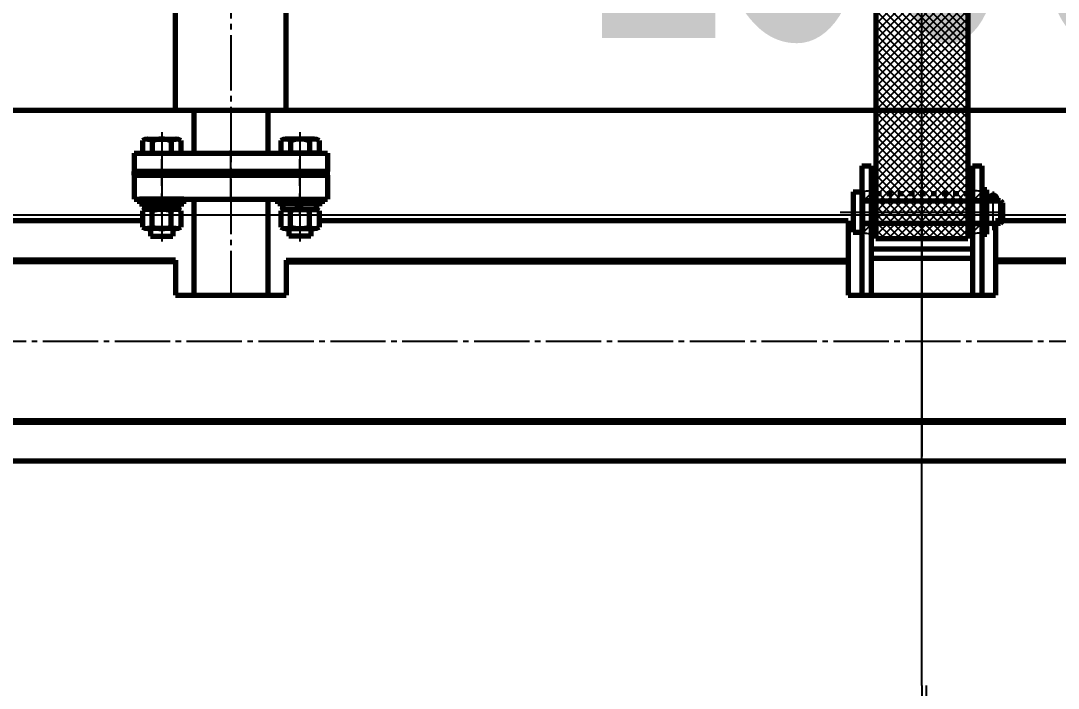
# Model space of a CAD drawing. Header units: millimetres. Extents: x -14850 to 14850, y -10500 to 10500.
# Drawn here: x 7769 to 8332, y 3728 to 4090 of the extents above; entities that cross this region are included whole.
import ezdxf

# ---------------------------------------------------------------- set-up
doc = ezdxf.new("R2010")
doc.units = ezdxf.units.MM
doc.linetypes.add('EB_DASH', pattern=[6, 3, -3])
doc.linetypes.add('EB_DASHDOT', pattern=[39, 30, -3, 3, -3])
for name, color, linetype, lineweight in [('CAXA0', 7, 'Continuous', 70), ('CAXA1', 1, 'EB_DASHDOT', 25), ('CAXA2', 6, 'EB_DASH', 25), ('CAXA3', 7, 'Continuous', 25), ('CAXA4', 3, 'Continuous', 25), ('CAXA5', 4, 'Continuous', 25)]:
    doc.layers.add(name, color=color, linetype=linetype, lineweight=lineweight)
doc.styles.add('标准', font='', dxfattribs={"width": 0.667})
doc.styles.get('标准').set_extended_font_data('NSimSun')
doc.dimstyles.new('标准', dxfattribs={"dimscale": 50, "dimtxt": 3.5, "dimasz": 3, "dimexe": 2, "dimexo": 0, "dimtad": 1, "dimdec": 1, "dimzin": 12, "dimdsep": 46, "dimtxsty": '标准', "dimcen": 0, "dimdle": 4, "dimaunit": 1, "dimazin": 2, "dimtfac": 1, "dimtdec": 3, "dimtmove": 0, "dimatfit": 3, "dimfxl": 0, "dimtolj": 1, "dimtzin": 0, "dimarcsym": 0})

# ---------------------------------------------------------------- blocks, each defined once
blk = doc.blocks.new('*D507')
at = {"layer": 'CAXA4', "linetype": 'Continuous', "lineweight": 25}
for points in [[(7510.69, 3984.87), (7660.69, 3966.12), (7660.69, 4003.62)], [(9010.69, 3984.87), (8860.69, 3966.12), (8860.69, 4003.62)]]:
    blk.add_hatch(color=0, dxfattribs=at).paths.add_polyline_path(points, flags=0)
at = {"layer": 'CAXA4', "color": 0, "linetype": 'Continuous', "lineweight": 25}
for p, q in [((7510.69, 3726.67), (7510.69, 4084.87)), ((9010.69, 3726.67), (9010.69, 4084.87)), ((7510.69, 3984.87), (9010.69, 3984.87))]:
    blk.add_line(p, q, dxfattribs=at)
at = {"layer": 'CAXA4', "color": 0, "linetype": 'Continuous', "lineweight": 25, "insert": (8074.52, 4255.87), "char_height": 175, "attachment_point": 1, "style": '标准'}
blk.add_mtext('\\fNSimSun|b0|i0|p34;1500', dxfattribs=at)
blk = doc.blocks.new('CAXBLOCK539')
at = {"layer": 'CAXA0', "color": 0, "linetype": 'Continuous', "lineweight": 25}
for p, q in [((8263.79, 4141.69), (8261.32, 4144.16)), ((8263.77, 4145.95), (8262.86, 4146.87)), ((8283.38, 4088.16), (8233.38, 4138.16)), ((8283.38, 4092.4), (8234.45, 4141.33)), ((8283.38, 4096.64), (8238.67, 4141.35)), ((8283.38, 4100.89), (8242.9, 4141.37)), ((8283.38, 4105.13), (8247.12, 4141.39)), ((8283.38, 4109.37), (8251.34, 4141.41)), ((8283.38, 4113.61), (8255.56, 4141.43)), ((8263.81, 4137.42), (8259.79, 4141.45)), ((8283.38, 4122.1), (8266.42, 4139.06)), ((8283.38, 4126.34), (8268.23, 4141.49)), ((8283.38, 4130.58), (8272.45, 4141.51)), ((8283.38, 4134.83), (8276.67, 4141.53)), ((8283.38, 4139.07), (8280.9, 4141.56)), ((8283.38, 4083.91), (8233.38, 4133.91)), ((8283.38, 4117.86), (8264.89, 4136.35)), ((8283.38, 4079.67), (8233.38, 4129.67)), ((8283.38, 4075.43), (8233.38, 4125.43)), ((8283.38, 4071.19), (8233.38, 4121.19)), ((8283.38, 4066.94), (8233.38, 4116.94)), ((8283.38, 4062.7), (8233.38, 4112.7)), ((8283.38, 4058.46), (8233.38, 4108.46)), ((8283.38, 4054.22), (8233.38, 4104.22)), ((8283.38, 4049.97), (8233.38, 4099.97)), ((8283.38, 4045.73), (8233.38, 4095.73)), ((8283.38, 4041.49), (8233.38, 4091.49)), ((8283.38, 4037.25), (8233.38, 4087.25)), ((8283.38, 4033), (8233.38, 4083)), ((8283.38, 4028.76), (8233.38, 4078.76)), ((8283.38, 4024.52), (8233.38, 4074.52)), ((8283.38, 4020.28), (8233.38, 4070.28)), ((8283.38, 4016.03), (8233.38, 4066.03)), ((8283.38, 4011.79), (8233.38, 4061.79)), ((8283.38, 4007.55), (8233.38, 4057.55)), ((8283.38, 4003.3), (8233.38, 4053.3)), ((8283.38, 3999.06), (8233.38, 4049.06)), ((8283.38, 3994.82), (8233.38, 4044.82)), ((8283.38, 3990.58), (8233.38, 4040.58)), ((8283.38, 3986.33), (8233.38, 4036.33)), ((8279.44, 3986.04), (8233.38, 4032.09)), ((8275.2, 3986.04), (8233.38, 4027.85)), ((8270.95, 3986.04), (8233.38, 4023.61)), ((8266.71, 3986.04), (8233.38, 4019.36)), ((8262.47, 3986.04), (8233.38, 4015.12)), ((8258.22, 3986.04), (8233.38, 4010.88)), ((8253.98, 3986.04), (8233.38, 4006.64)), ((8249.74, 3986.04), (8233.38, 4002.39)), ((8245.5, 3986.04), (8233.38, 3998.15)), ((8241.25, 3986.04), (8233.38, 3993.91)), ((8237.01, 3986.04), (8233.38, 3989.66))]:
    blk.add_line(p, q, dxfattribs=at)
blk = doc.blocks.new('CAXBLOCK540')
at = {"layer": 'CAXA0', "color": 0, "linetype": 'Continuous', "lineweight": 25}
for p, q in [((8233.38, 4113.78), (8263.78, 4144.18)), ((8263.67, 4148.31), (8263.76, 4148.4)), ((8233.38, 4092.57), (8282.38, 4141.56)), ((8233.38, 4096.81), (8278.12, 4141.54)), ((8233.38, 4101.05), (8273.85, 4141.52)), ((8233.38, 4118.02), (8256.8, 4141.44)), ((8233.38, 4122.26), (8252.54, 4141.42)), ((8233.38, 4126.51), (8248.27, 4141.4)), ((8233.38, 4130.75), (8244.01, 4141.38)), ((8233.38, 4134.99), (8239.75, 4141.36)), ((8233.38, 4139.23), (8235.48, 4141.34)), ((8233.38, 4109.54), (8263.8, 4139.96)), ((8233.38, 4088.32), (8283.38, 4138.32)), ((8265.47, 4137.39), (8269.59, 4141.5)), ((8233.38, 4105.29), (8263.82, 4135.73)), ((8233.38, 4084.08), (8283.38, 4134.08)), ((8233.38, 4079.84), (8283.38, 4129.84)), ((8233.38, 4075.6), (8283.38, 4125.6)), ((8233.38, 4071.35), (8283.38, 4121.35)), ((8233.38, 4067.11), (8283.38, 4117.11)), ((8233.38, 4062.87), (8283.38, 4112.87)), ((8233.38, 4058.62), (8283.38, 4108.62)), ((8233.38, 4054.38), (8283.38, 4104.38)), ((8233.38, 4050.14), (8283.38, 4100.14)), ((8233.38, 4045.9), (8283.38, 4095.9)), ((8233.38, 4041.65), (8283.38, 4091.65)), ((8233.38, 4037.41), (8283.38, 4087.41)), ((8233.38, 4033.17), (8283.38, 4083.17)), ((8233.38, 4028.93), (8283.38, 4078.93)), ((8233.38, 4024.68), (8283.38, 4074.68)), ((8233.38, 4020.44), (8283.38, 4070.44)), ((8233.38, 4016.2), (8283.38, 4066.2)), ((8233.38, 4011.96), (8283.38, 4061.96)), ((8233.38, 4007.71), (8283.38, 4057.71)), ((8233.38, 4003.47), (8283.38, 4053.47)), ((8233.38, 3999.23), (8283.38, 4049.23)), ((8233.38, 3994.98), (8283.38, 4044.98)), ((8233.38, 3990.74), (8283.38, 4040.74)), ((8233.38, 3986.5), (8283.38, 4036.5)), ((8237.16, 3986.04), (8283.38, 4032.26)), ((8241.4, 3986.04), (8283.38, 4028.01)), ((8245.65, 3986.04), (8283.38, 4023.77)), ((8249.89, 3986.04), (8283.38, 4019.53)), ((8254.13, 3986.04), (8283.38, 4015.29)), ((8258.38, 3986.04), (8283.38, 4011.04)), ((8262.62, 3986.04), (8283.38, 4006.8)), ((8266.86, 3986.04), (8283.38, 4002.56)), ((8271.1, 3986.04), (8283.38, 3998.32)), ((8275.35, 3986.04), (8283.38, 3994.07)), ((8279.59, 3986.04), (8283.38, 3989.83))]:
    blk.add_line(p, q, dxfattribs=at)
blk = doc.blocks.new('CAXBLOCK541')
at = {"layer": 'CAXA0', "color": 0, "linetype": 'Continuous', "lineweight": 25}
for p, q in [((8251.01, 3972.04), (8237.01, 3986.04)), ((8255.25, 3972.04), (8241.25, 3986.04)), ((8259.5, 3972.04), (8245.5, 3986.04)), ((8263.74, 3972.04), (8249.74, 3986.04)), ((8267.98, 3972.04), (8253.98, 3986.04)), ((8272.22, 3972.04), (8258.22, 3986.04)), ((8276.47, 3972.04), (8262.47, 3986.04)), ((8280.71, 3972.04), (8266.71, 3986.04)), ((8283.38, 3973.61), (8270.95, 3986.04)), ((8283.38, 3977.85), (8275.2, 3986.04)), ((8283.38, 3982.09), (8279.44, 3986.04)), ((8246.77, 3972.04), (8233.38, 3985.42)), ((8242.53, 3972.04), (8233.38, 3981.18)), ((8238.28, 3972.04), (8233.38, 3976.94)), ((8234.04, 3972.04), (8233.38, 3972.69))]:
    blk.add_line(p, q, dxfattribs=at)
blk = doc.blocks.new('CAXBLOCK542')
at = {"layer": 'CAXA0', "color": 0, "linetype": 'Continuous', "lineweight": 25}
for p, q in [((8233.38, 3973.77), (8245.65, 3986.04)), ((8233.38, 3978.01), (8241.4, 3986.04)), ((8233.38, 3982.26), (8237.16, 3986.04)), ((8235.89, 3972.04), (8249.89, 3986.04)), ((8240.13, 3972.04), (8254.13, 3986.04)), ((8244.38, 3972.04), (8258.38, 3986.04)), ((8248.62, 3972.04), (8262.62, 3986.04)), ((8252.86, 3972.04), (8266.86, 3986.04)), ((8257.1, 3972.04), (8271.1, 3986.04)), ((8261.35, 3972.04), (8275.35, 3986.04)), ((8265.59, 3972.04), (8279.59, 3986.04)), ((8269.83, 3972.04), (8283.38, 3985.59)), ((8274.07, 3972.04), (8283.38, 3981.35)), ((8278.32, 3972.04), (8283.38, 3977.1)), ((8282.56, 3972.04), (8283.38, 3972.86))]:
    blk.add_line(p, q, dxfattribs=at)
blk = doc.blocks.new('CAXBLOCK538', base_point=(8084.15, 4037.13))
at = {"layer": 'CAXA0'}
for p, q in [((8233.38, 4141.33), (8233.38, 3972.04)), ((8283.38, 4141.57), (8283.38, 3972.04)), ((8233.38, 3972.04), (8283.38, 3972.04))]:
    blk.add_line(p, q, dxfattribs=at)
at = {"layer": 'CAXA1'}
blk.add_line((8233.38, 3986.45), (8283.38, 3986.45), dxfattribs=at)
at = {"layer": 'CAXA2', "color": 5, "linetype": 'EB_DASH', "lineweight": 70}
blk.add_line((8233.38, 3996.45), (8283.38, 3996.45), dxfattribs=at)
at = {"layer": 'CAXA3', "linetype": 'Continuous', "lineweight": 25}
blk.add_lwpolyline([(8205.93, 4141.19), (8210.93, 4141.22), (8221.22, 4141.27), (8225.18, 4148.29), (8225.25, 4134.29), (8229.22, 4141.31), (8259.8, 4141.45), (8263.76, 4148.47), (8263.83, 4134.47), (8267.8, 4141.49), (8298.37, 4141.64), (8302.34, 4148.66), (8302.41, 4134.66), (8306.37, 4141.68), (8316.66, 4141.73), (8321.66, 4141.75)], dxfattribs=at)
at = {"layer": 'CAXA5'}
for name in ['CAXBLOCK540', 'CAXBLOCK539', 'CAXBLOCK541', 'CAXBLOCK542']:
    blk.add_blockref(name, (0, 0), dxfattribs=at)
blk = doc.blocks.new('CAXBLOCK543')
at = {"layer": 'CAXA0', "color": 0, "linetype": 'Continuous', "lineweight": 25}
for p, q in [((8285.88, 3996.57), (8287.35, 3998.04)), ((8286.26, 3992.7), (8290.88, 3997.33)), ((8290.5, 3992.7), (8290.88, 3993.08)), ((8285.88, 3979.6), (8286.48, 3980.2)), ((8285.88, 3975.36), (8290.73, 3980.2)), ((8289.89, 3975.12), (8290.88, 3976.11))]:
    blk.add_line(p, q, dxfattribs=at)
blk = doc.blocks.new('CAXBLOCK544')
at = {"layer": 'CAXA0', "color": 0, "linetype": 'Continuous', "lineweight": 25}
for p, q in [((8225.88, 3995.97), (8227.79, 3997.87)), ((8226.86, 3992.7), (8230.88, 3996.72)), ((8225.88, 3979), (8227.09, 3980.2)), ((8226.31, 3975.18), (8230.88, 3979.75)), ((8230.17, 3974.8), (8230.88, 3975.51))]:
    blk.add_line(p, q, dxfattribs=at)
blk = doc.blocks.new('CAXBLOCK545', base_point=(8221.08, 3986.25))
at = {"layer": 'CAXA0'}
for p, q in [((8221.08, 3997.45), (8226.08, 3997.45)), ((8221.08, 3997.45), (8221.08, 3975.45)), ((8226.08, 3997.45), (8226.08, 3975.45)), ((8226.08, 3992.45), (8301.08, 3992.45)), ((8301.08, 3992.45), (8301.08, 3980.45)), ((8301.08, 3992.45), (8302.08, 3991.45)), ((8302.08, 3991.45), (8302.08, 3981.45)), ((8226.08, 3980.45), (8301.08, 3980.45)), ((8301.08, 3980.45), (8302.08, 3981.45)), ((8221.08, 3975.45), (8226.08, 3975.45))]:
    blk.add_line(p, q, dxfattribs=at)
at = {"layer": 'CAXA1', "linetype": 'EB_DASHDOT', "lineweight": 25}
for p, q in [((8297.08, 3976.54), (8297.08, 3995.96)), ((8214.21, 3986.45), (8302.55, 3986.45)), ((8214.21, 3986.45), (8302.55, 3986.45))]:
    blk.add_line(p, q, dxfattribs=at)
blk = doc.blocks.new('CAXBLOCK547')
at = {"layer": 'CAXA0', "color": 0, "linetype": 'Continuous', "lineweight": 25}
for p, q in [((8293.58, 3996.12), (8291.25, 3998.45)), ((8292.26, 3993.2), (8291.08, 3994.38))]:
    blk.add_line(p, q, dxfattribs=at)
blk = doc.blocks.new('CAXBLOCK548')
at = {"layer": 'CAXA0', "color": 0, "linetype": 'Continuous', "lineweight": 25}
for p, q in [((8293.58, 3974.91), (8291.08, 3977.41)), ((8293.58, 3979.16), (8293.03, 3979.7))]:
    blk.add_line(p, q, dxfattribs=at)
blk = doc.blocks.new('CAXBLOCK546', base_point=(8291.08, 3986.45))
at = {"layer": 'CAXA0'}
for p, q in [((8293.58, 3998.45), (8291.08, 3998.45)), ((8291.08, 3998.45), (8291.08, 3974.45)), ((8293.58, 3974.45), (8293.58, 3998.45)), ((8293.58, 3993.2), (8291.08, 3993.2)), ((8291.08, 3979.7), (8293.58, 3979.7)), ((8291.08, 3974.45), (8293.58, 3974.45))]:
    blk.add_line(p, q, dxfattribs=at)
at = {"layer": 'CAXA1', "color": 1, "linetype": 'EB_DASHDOT', "lineweight": 25}
blk.add_line((8288.08, 3986.45), (8296.58, 3986.45), dxfattribs=at)
at = {"layer": 'CAXA5'}
for name in ['CAXBLOCK547', 'CAXBLOCK548']:
    blk.add_blockref(name, (0, 0), dxfattribs=at)
blk = doc.blocks.new('CAXBLOCK560')
at = {"layer": 'CAXA0', "color": 0, "linetype": 'Continuous', "lineweight": 25}
for p, q in [((7831.93, 4006.45), (7830.88, 4007.5)), ((7833.34, 4006.45), (7831.34, 4008.45)), ((7834.76, 4006.45), (7832.76, 4008.45)), ((7836.17, 4006.45), (7834.17, 4008.45)), ((7837.59, 4006.45), (7835.59, 4008.45)), ((7838.88, 4006.57), (7837, 4008.45)), ((7838.88, 4007.99), (7838.41, 4008.45)), ((7854.56, 4006.45), (7852.88, 4008.13)), ((7853.14, 4006.45), (7852.88, 4006.72)), ((7855.97, 4006.45), (7853.97, 4008.45)), ((7857.38, 4006.45), (7855.38, 4008.45)), ((7858.8, 4006.45), (7856.8, 4008.45)), ((7860.21, 4006.45), (7858.21, 4008.45)), ((7860.88, 4007.2), (7859.63, 4008.45)), ((7906.88, 4006.45), (7905.88, 4007.46)), ((7908.3, 4006.45), (7906.3, 4008.45)), ((7909.71, 4006.45), (7907.71, 4008.45)), ((7911.12, 4006.45), (7909.12, 4008.45)), ((7912.54, 4006.45), (7910.54, 4008.45)), ((7913.88, 4006.53), (7911.95, 4008.45)), ((7913.88, 4007.94), (7913.37, 4008.45)), ((7929.51, 4006.45), (7927.88, 4008.08)), ((7928.1, 4006.45), (7927.88, 4006.67)), ((7930.92, 4006.45), (7928.92, 4008.45)), ((7932.34, 4006.45), (7930.34, 4008.45)), ((7933.75, 4006.45), (7931.75, 4008.45)), ((7935.17, 4006.45), (7933.17, 4008.45)), ((7935.88, 4007.15), (7934.58, 4008.45))]:
    blk.add_line(p, q, dxfattribs=at)
blk = doc.blocks.new('CAXBLOCK561')
at = {"layer": 'CAXA0', "color": 0, "linetype": 'Continuous', "lineweight": 25}
for p, q in [((7830.88, 4006.85), (7832.49, 4008.45)), ((7830.88, 4008.26), (7831.07, 4008.45)), ((7831.9, 4006.45), (7833.9, 4008.45)), ((7833.31, 4006.45), (7835.31, 4008.45)), ((7834.73, 4006.45), (7836.73, 4008.45)), ((7836.14, 4006.45), (7838.14, 4008.45)), ((7837.56, 4006.45), (7838.88, 4007.78)), ((7852.88, 4007.63), (7853.7, 4008.45)), ((7853.11, 4006.45), (7855.11, 4008.45)), ((7854.53, 4006.45), (7856.53, 4008.45)), ((7855.94, 4006.45), (7857.94, 4008.45)), ((7857.36, 4006.45), (7859.36, 4008.45)), ((7858.77, 4006.45), (7860.77, 4008.45)), ((7860.18, 4006.45), (7860.88, 4007.15)), ((7905.88, 4008.31), (7906.03, 4008.45)), ((7905.88, 4006.89), (7907.44, 4008.45)), ((7906.85, 4006.45), (7908.85, 4008.45)), ((7908.27, 4006.45), (7910.27, 4008.45)), ((7909.68, 4006.45), (7911.68, 4008.45)), ((7911.1, 4006.45), (7913.1, 4008.45)), ((7912.51, 4006.45), (7913.88, 4007.82)), ((7927.88, 4007.68), (7928.65, 4008.45)), ((7928.07, 4006.45), (7930.07, 4008.45)), ((7929.48, 4006.45), (7931.48, 4008.45)), ((7930.9, 4006.45), (7932.9, 4008.45)), ((7932.31, 4006.45), (7934.31, 4008.45)), ((7933.72, 4006.45), (7935.72, 4008.45)), ((7935.14, 4006.45), (7935.88, 4007.19))]:
    blk.add_line(p, q, dxfattribs=at)
blk = doc.blocks.new('CAXBLOCK559', base_point=(7883.38, 4006.45))
at = {"layer": 'CAXA0'}
for p, q in [((7830.88, 4006.45), (7830.88, 4008.45)), ((7935.88, 4008.45), (7830.88, 4008.45)), ((7935.88, 4006.45), (7830.88, 4006.45)), ((7838.88, 4006.45), (7838.88, 4008.45)), ((7852.88, 4006.45), (7852.88, 4008.45)), ((7860.88, 4006.45), (7860.88, 4008.45)), ((7905.88, 4006.45), (7905.88, 4008.45)), ((7913.88, 4006.45), (7913.88, 4008.45)), ((7927.88, 4006.45), (7927.88, 4008.45)), ((7935.88, 4006.45), (7935.88, 4008.45))]:
    blk.add_line(p, q, dxfattribs=at)
at = {"layer": 'CAXA1', "linetype": 'EB_DASHDOT', "lineweight": 25}
blk.add_line((7883.38, 3992.79), (7883.38, 4020.04), dxfattribs=at)
at = {"layer": 'CAXA1', "color": 1, "linetype": 'EB_DASHDOT', "lineweight": 25}
for p, q in [((7845.88, 4000.74), (7845.88, 4015.2)), ((7920.88, 4000.74), (7920.88, 4015.2))]:
    blk.add_line(p, q, dxfattribs=at)
at = {"layer": 'CAXA5'}
for name in ['CAXBLOCK560', 'CAXBLOCK561']:
    blk.add_blockref(name, (0, 0), dxfattribs=at)
blk = doc.blocks.new('CAXBLOCK562', base_point=(7920.88, 3987.85))
at = {"layer": 'CAXA0'}
for p, q in [((7911.68, 3990.95), (7930.08, 3990.95)), ((7911.68, 3987.85), (7911.68, 3990.95)), ((7911.68, 3987.85), (7930.08, 3987.85)), ((7920.08, 3987.85), (7919.25, 3990.95)), ((7921.57, 3988.25), (7920.85, 3990.95)), ((7921.68, 3987.85), (7921.57, 3988.25)), ((7930.08, 3987.85), (7930.08, 3990.95))]:
    blk.add_line(p, q, dxfattribs=at)
at = {"layer": 'CAXA1', "linetype": 'EB_DASHDOT', "lineweight": 25}
blk.add_line((7920.88, 3984.85), (7920.88, 3993.95), dxfattribs=at)
blk = doc.blocks.new('CAXBLOCK564')
at = {"layer": 'CAXA0', "color": 0, "linetype": 'Continuous', "lineweight": 25}
for p, q in [((7928.12, 3990.95), (7930.62, 3993.45)), ((7932.37, 3990.95), (7932.88, 3991.47))]:
    blk.add_line(p, q, dxfattribs=at)
blk = doc.blocks.new('CAXBLOCK565')
at = {"layer": 'CAXA0', "color": 0, "linetype": 'Continuous', "lineweight": 25}
for p, q in [((7908.88, 3992.92), (7909.41, 3993.45)), ((7911.15, 3990.95), (7913.65, 3993.45))]:
    blk.add_line(p, q, dxfattribs=at)
blk = doc.blocks.new('CAXBLOCK563', base_point=(7920.88, 3990.95))
at = {"layer": 'CAXA0'}
for p, q in [((7908.88, 3993.45), (7932.88, 3993.45)), ((7908.88, 3990.95), (7908.88, 3993.45)), ((7914.13, 3990.95), (7914.13, 3993.45)), ((7927.63, 3993.45), (7927.63, 3990.95)), ((7932.88, 3993.45), (7932.88, 3990.95)), ((7932.88, 3990.95), (7908.88, 3990.95))]:
    blk.add_line(p, q, dxfattribs=at)
at = {"layer": 'CAXA1', "color": 1, "linetype": 'EB_DASHDOT', "lineweight": 25}
blk.add_line((7920.88, 3987.95), (7920.88, 3996.45), dxfattribs=at)
at = {"layer": 'CAXA5'}
for name in ['CAXBLOCK565', 'CAXBLOCK564']:
    blk.add_blockref(name, (0, 0), dxfattribs=at)
blk = doc.blocks.new('CAXBLOCK566', base_point=(7920.88, 3987.85))
at = {"layer": 'CAXA0'}
for p, q in [((7910.49, 3987.09), (7910.49, 3978.22)), ((7913.09, 3987.85), (7928.67, 3987.85)), ((7915.68, 3978.22), (7915.68, 3987.09)), ((7926.08, 3978.22), (7926.08, 3987.09)), ((7931.27, 3987.09), (7931.27, 3978.22)), ((7913.09, 3977.45), (7928.67, 3977.45))]:
    blk.add_line(p, q, dxfattribs=at)
for centre, radius, start, end in [((7913.09, 3983.07), 4.79, 57.1328, 122.8672), ((7920.88, 3969.85), 18, 73.2213, 106.7787), ((7928.67, 3983.07), 4.79, 57.1328, 122.8672), ((7913.09, 3982.24), 4.79, 237.1328, 302.8672), ((7920.88, 3995.45), 18, 253.2213, 286.7787), ((7928.67, 3982.24), 4.79, 237.1328, 302.8672)]:
    blk.add_arc(centre, radius, start, end, dxfattribs=at)
at = {"layer": 'CAXA1', "linetype": 'EB_DASHDOT', "lineweight": 25}
blk.add_line((7920.88, 3988.62), (7920.88, 3974.45), dxfattribs=at)
blk = doc.blocks.new('CAXBLOCK567', base_point=(7845.88, 3987.85))
at = {"layer": 'CAXA0'}
for p, q in [((7855.08, 3990.95), (7836.68, 3990.95)), ((7836.68, 3987.85), (7836.68, 3990.95)), ((7855.08, 3987.85), (7836.68, 3987.85)), ((7845.08, 3987.85), (7845.18, 3988.25)), ((7845.18, 3988.25), (7845.91, 3990.95)), ((7846.68, 3987.85), (7847.51, 3990.95)), ((7855.08, 3987.85), (7855.08, 3990.95))]:
    blk.add_line(p, q, dxfattribs=at)
at = {"layer": 'CAXA1', "linetype": 'EB_DASHDOT', "lineweight": 25}
blk.add_line((7845.88, 3984.85), (7845.88, 3993.95), dxfattribs=at)
blk = doc.blocks.new('CAXBLOCK569')
at = {"layer": 'CAXA0', "color": 0, "linetype": 'Continuous', "lineweight": 25}
for p, q in [((7834.79, 3990.95), (7837.29, 3993.45)), ((7839.03, 3990.95), (7839.13, 3991.05))]:
    blk.add_line(p, q, dxfattribs=at)
blk = doc.blocks.new('CAXBLOCK570')
at = {"layer": 'CAXA0', "color": 0, "linetype": 'Continuous', "lineweight": 25}
for p, q in [((7852.63, 3991.83), (7854.26, 3993.45)), ((7856, 3990.95), (7857.88, 3992.83))]:
    blk.add_line(p, q, dxfattribs=at)
blk = doc.blocks.new('CAXBLOCK568', base_point=(7845.88, 3990.95))
at = {"layer": 'CAXA0'}
for p, q in [((7857.88, 3993.45), (7833.88, 3993.45)), ((7833.88, 3993.45), (7833.88, 3990.95)), ((7839.13, 3993.45), (7839.13, 3990.95)), ((7852.63, 3990.95), (7852.63, 3993.45)), ((7857.88, 3990.95), (7857.88, 3993.45)), ((7833.88, 3990.95), (7857.88, 3990.95))]:
    blk.add_line(p, q, dxfattribs=at)
at = {"layer": 'CAXA1', "color": 1, "linetype": 'EB_DASHDOT', "lineweight": 25}
blk.add_line((7845.88, 3987.95), (7845.88, 3996.45), dxfattribs=at)
at = {"layer": 'CAXA5'}
for name in ['CAXBLOCK569', 'CAXBLOCK570']:
    blk.add_blockref(name, (0, 0), dxfattribs=at)
blk = doc.blocks.new('CAXBLOCK571', base_point=(7845.88, 3987.85))
at = {"layer": 'CAXA0'}
for p, q in [((7835.49, 3987.09), (7835.49, 3978.22)), ((7853.67, 3987.85), (7838.09, 3987.85)), ((7840.68, 3978.22), (7840.68, 3987.09)), ((7851.08, 3978.22), (7851.08, 3987.09)), ((7856.27, 3987.09), (7856.27, 3978.22)), ((7853.67, 3977.45), (7838.09, 3977.45))]:
    blk.add_line(p, q, dxfattribs=at)
for centre, radius, start, end in [((7838.09, 3983.07), 4.79, 57.1328, 122.8672), ((7845.88, 3969.85), 18, 73.2213, 106.7787), ((7853.67, 3983.07), 4.79, 57.1328, 122.8672), ((7838.09, 3982.24), 4.79, 237.1328, 302.8672), ((7845.88, 3995.45), 18, 253.2213, 286.7787), ((7853.67, 3982.24), 4.79, 237.1328, 302.8672)]:
    blk.add_arc(centre, radius, start, end, dxfattribs=at)
at = {"layer": 'CAXA1', "linetype": 'EB_DASHDOT', "lineweight": 25}
blk.add_line((7845.88, 3988.62), (7845.88, 3974.45), dxfattribs=at)
blk = doc.blocks.new('CAXBLOCK635', base_point=(8534.82, 3857.23))
at = {"layer": 'CAXA0'}
blk.add_line((7658.38, 4041.67), (8858.38, 4041.67), dxfattribs=at)
blk = doc.blocks.new('*D660')
at = {"layer": 'CAXA4', "linetype": 'Continuous', "lineweight": 25}
for points in [[(8258.38, 3382.44), (8363.38, 3395.57), (8363.38, 3369.32)], [(9593.38, 3382.44), (9488.38, 3395.57), (9488.38, 3369.32)]]:
    blk.add_hatch(color=0, dxfattribs=at).paths.add_polyline_path(points, flags=0)
at = {"layer": 'CAXA4', "color": 0, "linetype": 'Continuous', "lineweight": 25}
for p, q in [((9593.38, 4147.95), (9593.38, 3312.44)), ((8258.38, 3729.67), (8258.38, 3312.44)), ((9593.38, 3382.44), (8258.38, 3382.44))]:
    blk.add_line(p, q, dxfattribs=at)
at = {"layer": 'CAXA4', "color": 0, "linetype": 'Continuous', "lineweight": 25, "insert": (8795.57, 3572.14), "char_height": 122.5, "attachment_point": 1, "style": '标准'}
blk.add_mtext('\\fNSimSun|b0|i0|p34;1335', dxfattribs=at)
blk = doc.blocks.new('*D776')
at = {"layer": 'CAXA4', "linetype": 'Continuous', "lineweight": 25}
for points in [[(7583.38, 4614.78), (7433.38, 4596.03), (7433.38, 4633.53)], [(8933.38, 4614.78), (9083.38, 4596.03), (9083.38, 4633.53)]]:
    blk.add_hatch(color=0, dxfattribs=at).paths.add_polyline_path(points, flags=0)
at = {"layer": 'CAXA4', "color": 0, "linetype": 'Continuous', "lineweight": 25}
for p, q in [((7583.38, 3773.67), (7583.38, 4714.78)), ((8933.38, 4309.67), (8933.38, 4714.78)), ((7383.38, 4614.78), (9543.31, 4614.78))]:
    blk.add_line(p, q, dxfattribs=at)
at = {"layer": 'CAXA4', "color": 0, "linetype": 'Continuous', "lineweight": 25, "insert": (9162.23, 4885.78), "char_height": 175, "attachment_point": 1, "style": '标准'}
blk.add_mtext('\\fNSimSun|b0|i0|p34;1350', dxfattribs=at)
blk = doc.blocks.new('*D777')
at = {"layer": 'CAXA4', "linetype": 'Continuous', "lineweight": 25}
for points in [[(8258.38, 7147.07), (8408.38, 7128.32), (8408.38, 7165.82)], [(9683.38, 7147.07), (9533.38, 7128.32), (9533.38, 7165.82)]]:
    blk.add_hatch(color=0, dxfattribs=at).paths.add_polyline_path(points, flags=0)
at = {"layer": 'CAXA4', "color": 0, "linetype": 'Continuous', "lineweight": 25}
for p, q in [((8258.38, 3729.67), (8258.38, 7247.07)), ((9683.38, 4201.67), (9683.38, 7247.07)), ((8258.38, 7147.07), (9683.38, 7147.07))]:
    blk.add_line(p, q, dxfattribs=at)
at = {"layer": 'CAXA4', "color": 0, "linetype": 'Continuous', "lineweight": 25, "insert": (8784.72, 7418.07), "char_height": 175, "attachment_point": 1, "style": '标准'}
blk.add_mtext('\\fNSimSun|b0|i0|p34;1425', dxfattribs=at)
blk = doc.blocks.new('*D778')
at = {"layer": 'CAXA4', "linetype": 'Continuous', "lineweight": 25}
for points in [[(7018.38, 7147.07), (7168.38, 7165.82), (7168.38, 7128.32)], [(8258.38, 7147.07), (8108.38, 7165.82), (8108.38, 7128.32)]]:
    blk.add_hatch(color=0, dxfattribs=at).paths.add_polyline_path(points, flags=0)
at = {"layer": 'CAXA4', "color": 0, "linetype": 'Continuous', "lineweight": 25}
for p, q in [((7018.38, 4236.08), (7018.38, 7247.07)), ((8258.38, 3729.67), (8258.38, 7247.07)), ((8258.38, 7147.07), (7018.38, 7147.07))]:
    blk.add_line(p, q, dxfattribs=at)
at = {"layer": 'CAXA4', "color": 0, "linetype": 'Continuous', "lineweight": 25, "insert": (7452.22, 7418.07), "char_height": 175, "attachment_point": 1, "style": '标准'}
blk.add_mtext('\\fNSimSun|b0|i0|p34;1240', dxfattribs=at)
blk = doc.blocks.new('*D842')
at = {"layer": 'CAXA4', "linetype": 'Continuous', "lineweight": 25}
for points in [[(14044.19, 6906.67), (14025.44, 6756.67), (14062.94, 6756.67)], [(14044.19, 976.67), (14025.44, 1126.67), (14062.94, 1126.67)]]:
    blk.add_hatch(color=0, dxfattribs=at).paths.add_polyline_path(points, flags=0)
at = {"layer": 'CAXA4', "color": 0, "linetype": 'Continuous', "lineweight": 25}
for p, q in [((8705.64, 6906.67), (14144.19, 6906.67)), ((14044.19, 6906.67), (14044.19, 976.67)), ((7255.69, 976.67), (14144.19, 976.67))]:
    blk.add_line(p, q, dxfattribs=at)
at = {"layer": 'CAXA4', "color": 0, "linetype": 'Continuous', "lineweight": 25, "insert": (13773.19, 3755.51), "char_height": 175, "attachment_point": 1, "rotation": 90, "style": '标准'}
blk.add_mtext('\\fNSimSun|b0|i0|p34;5930', dxfattribs=at)

msp = doc.modelspace()

# ---------------------------------------------------------------- linework, layer by layer
at = {"layer": 'CAXA0'}
for p, q in [((7853.38, 4041.67), (7853.38, 4108.67)), ((7913.38, 4041.67), (7913.38, 4108.67)), ((7853.38, 4041.67), (7913.38, 4041.67)), ((7863.38, 4041.67), (7863.38, 4018.45)), ((7903.38, 4041.67), (7903.38, 4018.45)), ((7838.09, 4025.95), (7853.67, 4025.95)), ((7928.67, 4025.95), (7913.09, 4025.95)), ((7835.49, 4025.19), (7835.49, 4018.45)), ((7840.68, 4025.19), (7840.68, 4018.45)), ((7851.08, 4025.19), (7851.08, 4018.45)), ((7856.27, 4025.19), (7856.27, 4018.45)), ((7910.49, 4025.19), (7910.49, 4018.45)), ((7915.68, 4025.19), (7915.68, 4018.45)), ((7926.08, 4025.19), (7926.08, 4018.45)), ((7931.27, 4025.19), (7931.27, 4018.45)), ((7830.88, 4018.45), (7830.88, 4008.45)), ((7830.88, 4018.45), (7935.88, 4018.45)), ((7835.49, 4018.45), (7856.27, 4018.45)), ((7931.27, 4018.45), (7910.49, 4018.45)), ((7935.88, 4018.45), (7935.88, 4008.45)), ((8225.88, 4011.45), (8230.88, 4011.45)), ((8225.88, 4011.45), (8225.88, 3941.45)), ((8230.88, 4011.45), (8230.88, 3941.45)), ((8285.88, 4011.45), (8290.88, 4011.45)), ((8285.88, 4011.45), (8285.88, 3941.45)), ((8290.88, 4011.45), (8290.88, 3941.45)), ((7830.88, 4008.45), (7863.38, 4008.45)), ((7830.88, 4006.45), (7830.88, 3993.45)), ((7830.88, 4006.45), (7935.88, 4006.45)), ((7903.38, 4008.45), (7935.88, 4008.45)), ((7935.88, 4006.45), (7935.88, 3993.45)), ((7830.88, 3993.45), (7935.88, 3993.45)), ((7863.38, 3993.45), (7863.38, 3941.45)), ((7903.38, 3993.45), (7903.38, 3941.45)), ((8225.88, 3992.7), (8230.88, 3992.7)), ((8225.88, 3992.7), (8230.88, 3992.7)), ((8285.88, 3992.7), (8290.88, 3992.7)), ((8285.88, 3992.7), (8290.88, 3992.7)), ((7835.49, 3981.6), (7508.38, 3981.6)), ((8218.38, 3981.6), (7931.27, 3981.6)), ((8218.38, 3981.6), (8218.38, 3941.45)), ((8298.38, 3981.6), (8298.38, 3941.45)), ((8585.49, 3981.6), (8298.38, 3981.6)), ((7839.88, 3977.8), (7839.88, 3973.45)), ((7851.88, 3977.8), (7851.88, 3973.45)), ((7914.88, 3977.8), (7914.88, 3973.45)), ((7926.88, 3977.8), (7926.88, 3973.45)), ((8225.88, 3980.2), (8230.88, 3980.2)), ((8225.88, 3980.2), (8230.88, 3980.2)), ((8285.88, 3980.2), (8290.88, 3980.2)), ((8285.88, 3980.2), (8290.88, 3980.2)), ((7839.88, 3973.45), (7851.88, 3973.45)), ((7926.88, 3973.45), (7914.88, 3973.45)), ((8230.88, 3966.45), (8285.88, 3966.45)), ((7853.38, 3960.42), (7508.38, 3960.42)), ((7853.38, 3959.44), (7508.38, 3959.44)), ((7853.38, 3960.42), (7853.38, 3941.45)), ((7913.38, 3960.42), (8218.38, 3960.42)), ((7913.38, 3960.42), (7913.38, 3941.45)), ((7913.38, 3959.44), (8218.38, 3959.44)), ((8230.88, 3961.45), (8285.88, 3961.45)), ((8603.38, 3960.42), (8298.38, 3960.42)), ((8603.38, 3959.44), (8298.38, 3959.44)), ((7853.38, 3941.45), (7913.38, 3941.45)), ((8218.38, 3941.45), (8298.38, 3941.45)), ((7508.38, 3873.46), (8848.38, 3873.46)), ((7508.38, 3872.49), (9008.38, 3872.49)), ((9008.38, 3851.31), (7508.38, 3851.31))]:
    msp.add_line(p, q, dxfattribs=at)
at = {"layer": 'CAXA0', "linetype": 'Continuous', "lineweight": 70}
for p, q in [((8297, 3992.45), (8296.7, 3993.2)), ((8297.15, 3992.45), (8297.45, 3993.2))]:
    msp.add_line(p, q, dxfattribs=at)
at = {"layer": 'CAXA0'}
for centre, radius, start, end in [((7838.09, 4021.17), 4.79, 57.1328, 122.8672), ((7845.88, 4007.95), 18, 73.2213, 106.7787), ((7853.67, 4021.17), 4.79, 57.1328, 122.8672), ((7913.09, 4021.17), 4.79, 57.1328, 122.8672), ((7920.88, 4007.95), 18, 73.2213, 106.7787), ((7928.67, 4021.17), 4.79, 57.1328, 122.8672), ((8298.74, 3980.59), 1.67, 184.7656, 222.737), ((8299.99, 3981.11), 1.67, 203.033, 222.737)]:
    msp.add_arc(centre, radius, start, end, dxfattribs=at)
at = {"layer": 'CAXA0', "linetype": 'Continuous', "lineweight": 70}
for radius, start, end in [(2, 325.6225, 214.3775), (0.533, 315, 225)]:
    msp.add_arc((8297.08, 3993.58), radius, start, end, dxfattribs=at)
at = {"layer": 'CAXA1', "linetype": 'EB_DASHDOT', "lineweight": 25}
for p, q in [((7883.38, 6305.45), (7883.38, 3941.45)), ((7845.88, 4028.95), (7845.88, 3970.45)), ((7920.88, 4028.95), (7920.88, 3970.45)), ((7845.88, 4018.75), (7845.88, 3981.22)), ((7920.88, 4018.75), (7920.88, 3981.22)), ((8258.38, 4011.45), (8258.38, 3862.63)), ((8214, 3986.45), (8302.36, 3986.45)), ((8214.01, 3986.45), (8302.36, 3986.45)), ((8214.21, 3986.45), (8302.56, 3986.45)), ((8258.38, 3988.61), (8258.38, 3853.93)), ((7508.38, 3916.45), (9008.38, 3916.45)), ((8260.69, 3729.67), (8260.69, 1723.67))]:
    msp.add_line(p, q, dxfattribs=at)
at = {"layer": 'CAXA1', "color": 1, "linetype": 'EB_DASHDOT', "lineweight": 25}
for p, q in [((7845.88, 4029.7), (7845.88, 3997.11)), ((7920.88, 4029.7), (7920.88, 3997.11))]:
    msp.add_line(p, q, dxfattribs=at)
at = {"layer": 'CAXA1'}
for p, q in [((8297.08, 3997.58), (8297.08, 3991.58)), ((8293.08, 3993.58), (8301.08, 3993.58))]:
    msp.add_line(p, q, dxfattribs=at)
at = {"layer": 'CAXA3'}
for p, q in [((7840.78, 3978.19), (7840.78, 3973.45)), ((7850.98, 3978.19), (7850.98, 3973.45)), ((7915.78, 3978.19), (7915.78, 3973.45)), ((7925.98, 3978.19), (7925.98, 3973.45))]:
    msp.add_line(p, q, dxfattribs=at)
for points in [[(8225.88, 3997.68), (8226.97, 3997.8), (8228.64, 3997.97), (8230.31, 3998.12), (8230.88, 3998.17)], [(8290.88, 3997.68), (8289.79, 3997.8), (8288.12, 3997.97), (8286.45, 3998.12), (8285.88, 3998.17)], [(8225.88, 3975.22), (8226.97, 3975.11), (8228.64, 3974.94), (8230.31, 3974.78), (8230.88, 3974.73)], [(8290.88, 3975.22), (8289.79, 3975.11), (8288.12, 3974.94), (8286.45, 3974.78), (8285.88, 3974.73)]]:
    msp.add_open_spline(points, degree=3, knots=[0, 0, 0, 0, 3.296926, 5.024053, 5.024053, 5.024053, 5.024053], dxfattribs=at)

# ---------------------------------------------------------------- block references
at = {"layer": 'CAXA0'}
for name, p in [('CAXBLOCK538', (8084.15, 4037.13)), ('CAXBLOCK559', (7883.38, 4006.45)), ('CAXBLOCK545', (8221.08, 3986.25)), ('CAXBLOCK546', (8291.08, 3986.45)), ('CAXBLOCK568', (7845.88, 3990.95)), ('CAXBLOCK567', (7845.88, 3987.85)), ('CAXBLOCK563', (7920.88, 3990.95)), ('CAXBLOCK562', (7920.88, 3987.85)), ('CAXBLOCK571', (7845.88, 3987.85)), ('CAXBLOCK566', (7920.88, 3987.85))]:
    msp.add_blockref(name, p, dxfattribs=at)
at = {"layer": 'CAXA2'}
msp.add_blockref('CAXBLOCK635', (8534.82, 3857.23), dxfattribs=at)
at = {"layer": 'CAXA5'}
for name in ['CAXBLOCK544', 'CAXBLOCK543']:
    msp.add_blockref(name, (0, 0), dxfattribs=at)

# ---------------------------------------------------------------- dimensions: what is measured, and where the dimension line sits
at = {"layer": 'CAXA4', "linetype": 'Continuous', "lineweight": 70}
for base, p1, p2, text, picture, middle in [((7638.38, 7147.07), (8258.38, 3729.67), (7018.38, 4236.08), '\\fNSimSun;1240', '*D778', (7638.38, 7298.2)), ((8970.88, 7147.07), (8258.38, 3729.67), (9683.38, 4201.67), '\\fNSimSun;1425', '*D777', (8970.88, 7298.2)), ((9348.39, 4614.78), (7583.38, 3773.67), (8933.38, 4309.67), '\\fNSimSun;1350', '*D776', (9348.39, 4765.91)), ((8260.69, 3984.87), (7510.69, 3726.67), (9010.69, 3726.67), '\\fNSimSun;1500', '*D507', (8260.69, 4135.99))]:
    dim = msp.add_linear_dim(base=base, p1=p1, p2=p2, text=text, dimstyle='标准', dxfattribs=at)
    dim.commit()
    dim.dimension.update_dxf_attribs({"geometry": picture, "text_midpoint": middle})
dim = msp.add_linear_dim(base=(14044.19, 3941.67), p1=(8705.64, 6906.67), p2=(7255.69, 976.67), angle=270, text='\\fNSimSun;5930', dimstyle='标准', dxfattribs=at)
dim.commit()
dim.dimension.update_dxf_attribs({"geometry": '*D842', "text_midpoint": (13893.06, 3941.67)})
at = {"layer": 'CAXA4'}
dim = msp.add_linear_dim(base=(8925.88, 3382.44), p1=(9593.38, 4147.95), p2=(8258.38, 3729.67), angle=180, text='\\fNSimSun;1335', dimstyle='标准', dxfattribs=at)
dim.commit()
dim.dimension.update_dxf_attribs({"geometry": '*D660', "text_midpoint": (8925.88, 3488.23)})

doc.saveas('drawing.dxf')
